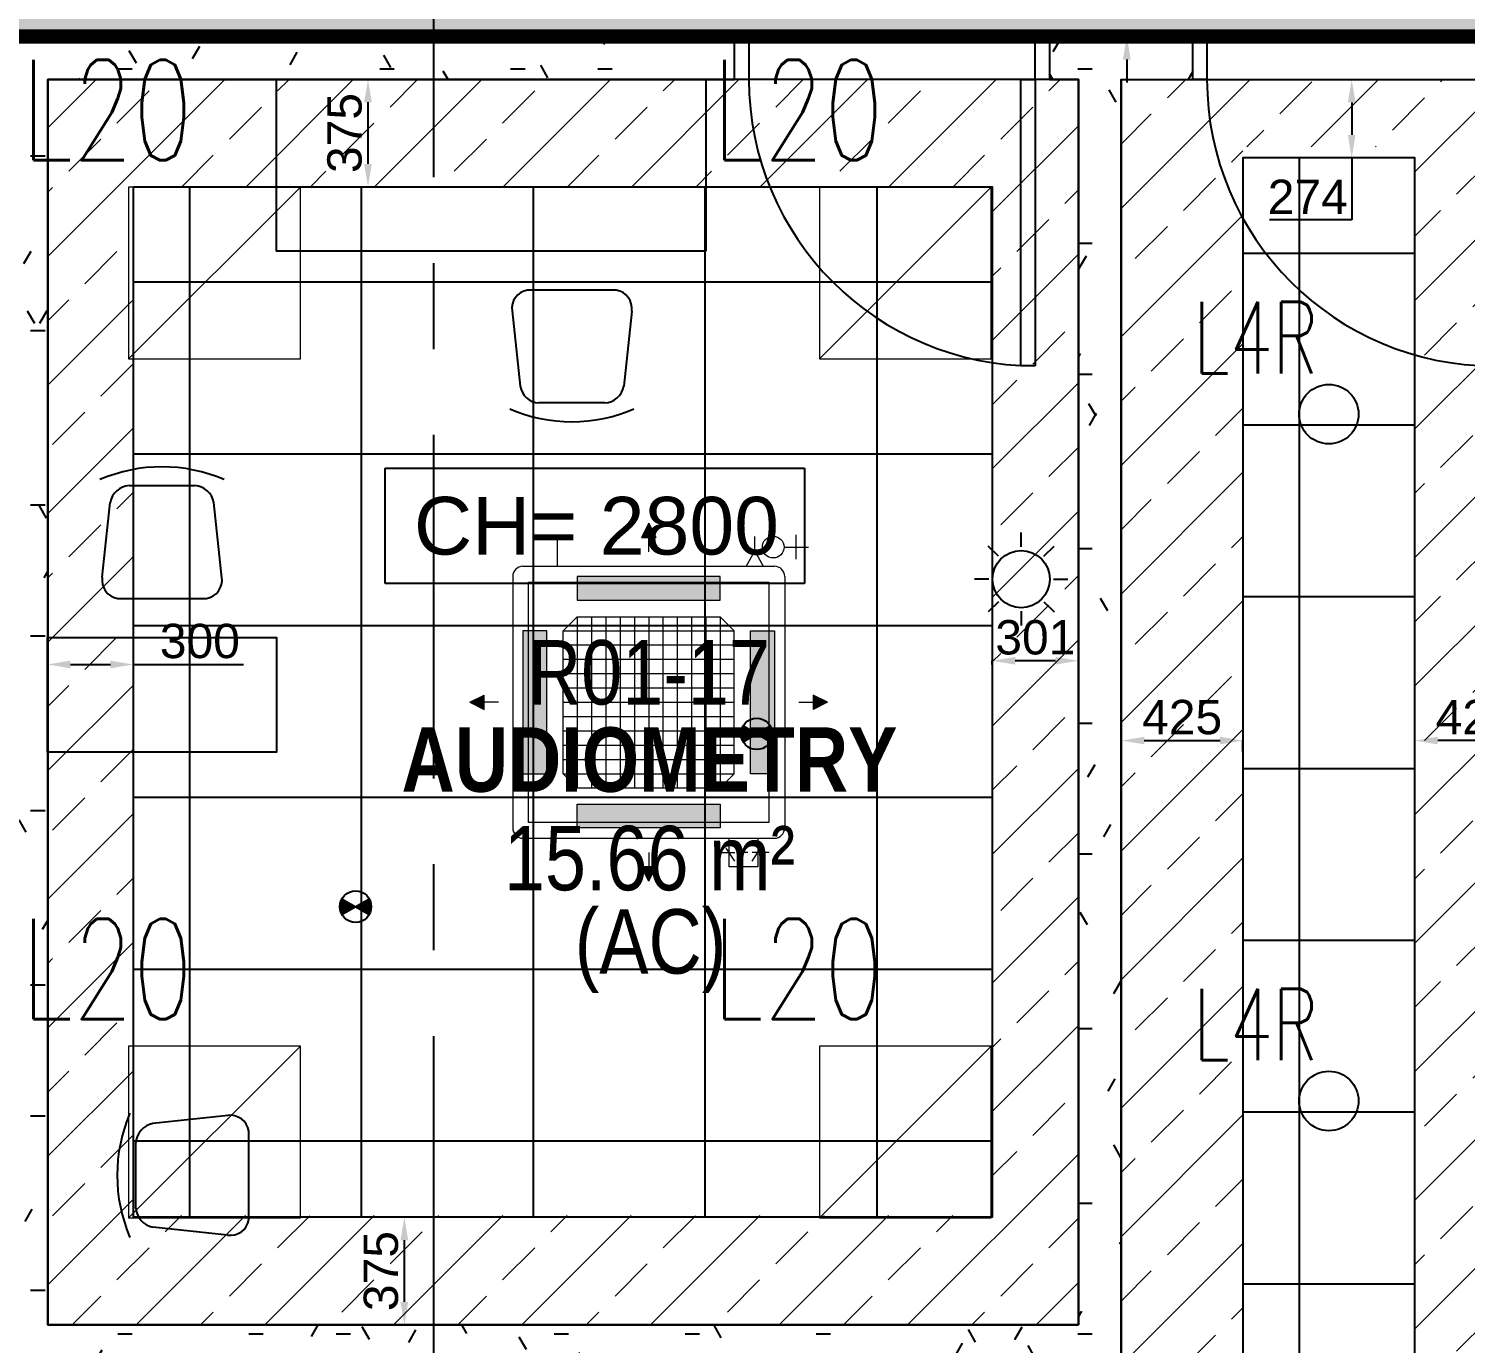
# Model space of a CAD drawing. Header units: millimetres. Extents: x -92759 to 184353, y -15225 to 86714.
# Drawn here: x -48148 to -43131, y 54527 to 59119 of the extents above; entities that cross this region are included whole.
import ezdxf

# ---------------------------------------------------------------- set-up
doc = ezdxf.new("R2010")
doc.units = ezdxf.units.MM
doc.linetypes.add('HIDDEN', pattern=[0.375, 0.25, -0.125])
doc.linetypes.add('IDA - Grid Line', pattern=[2100, 1200, -300, 300, -300])
doc.layers.get('Defpoints').update_dxf_attribs({"color": 8})
for name, color, linetype in [('0-1', 9, 'Continuous'), ('0-Motion Sensor', 1, 'Continuous'), ('A-_DOOR----_E', 8, 'Continuous'), ('A-_ROOMNAME_A', 8, 'Continuous'), ('A-_WALL----_E', 8, 'Continuous'), ('A-_WALL----_H-1', 9, 'Continuous'), ('A-_WALLPRTN_E', 8, 'Continuous'), ('A-PATT-CONC', 8, 'Continuous'), ('AAG_Dimension', 7, 'Continuous'), ('E-_LITG _ CKT -DB', 1, 'HIDDEN'), ('E-legend', 1, 'Continuous'), ('E-LIGHT----E', 1, 'Continuous'), ('HF', 7, 'Continuous'), ('HF Text', 7, 'Continuous'), ('HFI 02', 7, 'Continuous'), ('M-ACMV_FCU', 5, 'Continuous'), ('PDF_M-_ACON----_E-N', 7, 'Continuous')]:
    doc.layers.add(name, color=color, linetype=linetype)
for name, color, linetype, true_color in [('1599_FURN_RHH_BLK8 _NEW__1ST STY_dwg _2_-1', 7, 'Continuous', 0xaaaaaa), ('A-_DETA----_ED-2', 1, 'Continuous', 0xff0000), ('A-_FURN--4', 7, 'Continuous', 0xaaaaaa), ('E-_FIREALAM_E-1', 1, 'Continuous', 0xff0000), ('S-_ANOTGRID_E-1', 9, 'IDA - Grid Line', 0x808080)]:
    doc.layers.add(name, color=color, linetype=linetype, true_color=true_color)
for name, color, linetype, lineweight in [('A--', 134, '500-1-RP', 25), ('HFI 9MM FPB', 94, 'Continuous', 5), ('M-ACMV_CDP', 190, 'DRAIN_PIPE', 25), ('M-ACMV_FCU-1', 86, 'Continuous', 9), ('M-ACMV_PWR', 1, 'REFRIGERANT', 25), ('M-ACMV_REF_PIPE', 134, '500-1-RP', 25), ('M-ACMV_VCD', 7, 'Continuous', 25)]:
    doc.layers.add(name, color=color, linetype=linetype, lineweight=lineweight)
doc.styles.add('Arial', font='arial.ttf')
doc.styles.add('Arial Narrow_2', font='ARIALN.TTF', dxfattribs={"height": 225})
doc.styles.add('Arial Narrow_B_1', font='ARIALNB.TTF', dxfattribs={"height": 300})
doc.styles.add('Arial_4', font='arial.ttf', dxfattribs={"height": 1.8})
doc.styles.add('Simplex', font='simplex_.ttf', dxfattribs={"width": 0.7, "height": 450})
doc.styles.get("Standard").update_dxf_attribs({"font": 'arial.ttf'})
doc.linetypes.add('500-1-RP', pattern='A,0.75,-0.5,0.75,-0.5,0.75,-0.5,0.75,-1.7,["RP",Standard,S=1,R=0,X=-1,Y=-0.5],-1.7', length=7.9)
doc.linetypes.add('DRAIN_PIPE', pattern='A,0.5,-0.2,["D",Standard,S=0.1,R=0,X=-0.1,Y=-0.05],-0.25', length=0.95)
doc.linetypes.add('REFRIGERANT', pattern='A,15,-5.08,["R",Standard,S=2.54,R=0,X=-2.54,Y=-1.27],-5.08', length=25.16)
doc.dimstyles.get("Standard").update_dxf_attribs({"dimtxt": 0.18, "dimasz": 0.18, "dimexe": 0.18, "dimexo": 0.0625, "dimgap": 0.09, "dimtad": 0, "dimtih": 1, "dimtoh": 1, "dimdec": 4, "dimzin": 0, "dimdsep": 46, "dimtxsty": 'Standard', "dimcen": 0.09, "dimadec": 0, "dimazin": 0, "dimtfac": 1, "dimtdec": 4, "dimtofl": 0, "dimtmove": 0, "dimatfit": 3, "dimfxl": 1, "dimtolj": 1, "dimtzin": 0, "dimarcsym": 0})
pattern_1 = [(0, (-11870.95, 40538.29), (609.6, 152.4), [50.292, -406.908, 50.292, -406.908, -2438.4]), (0, (-11870.95, 40538.29), (609.6, 152.4), [-914.4, 50.292, -864.108, 50.292, -406.908, -1066.8]), (0, (-11870.95, 40538.29), (609.6, 152.4), [-2286, 50.292, -254.508, 50.292, -711.708]), (120, (-11642.35, 40614.49), (-436.7823, 451.7291), [50.292, -406.908, 50.292, -406.908, -2438.4]), (120, (-11642.35, 40614.49), (-436.7823, 451.7291), [-914.4, 50.292, -864.108, 50.292, -406.908, -1066.8]), (120, (-11642.35, 40614.49), (-436.7823, 451.7291), [-2286, 50.292, -254.508, 50.292, -711.708]), (240, (-11566.15, 40919.29), (-172.8177, -604.1291), [50.292, -406.908, 50.292, -406.908, -2438.4]), (240, (-11566.15, 40919.29), (-172.8177, -604.1291), [-914.4, 50.292, -864.108, 50.292, -406.908, -1066.8]), (240, (-11566.15, 40919.29), (-172.8177, -604.1291), [-2286, 50.292, -254.508, 50.292, -711.708])]

# ---------------------------------------------------------------- blocks, each defined once
blk = doc.blocks.new('IDA - Strobe Light - IDA - Strobe Light-8826107-BLK8_RHH_1ST STOREY PLAN')
at = {"layer": 'A-_DETA----_ED-2'}
for p, q in [((0, 312.5), (0, 362.5)), ((-79.5, 279.5), (-114.9, 314.9)), ((79.5, 279.5), (114.9, 314.9)), ((-112.5, 200), (-162.5, 200)), ((112.5, 200), (162.5, 200)), ((-79.5, 120.5), (-114.9, 85.1)), ((79.5, 120.5), (114.9, 85.1)), ((0, 87.5), (0, 37.5))]:
    blk.add_line(p, q, dxfattribs=at)
blk.add_circle((0, 200), 100, dxfattribs=at)
blk = doc.blocks.new('IDA - F - Single - Swing1 - 1100L X 2200H -TD-03-10510365-BLK8_RHH_1ST STOREY PLAN')
at = {"layer": 'A-_DOOR----_E'}
for p, q in [((-550, 75), (-500, 75)), ((-500, 75), (-500, -75)), ((500, 75), (550, 75)), ((500, -75), (500, 75)), ((-500, -75), (-550, -75)), ((450, -75), (500, -75)), ((450, -1075), (450, -75)), ((500, -75), (500, -1075)), ((550, -75), (500, -75)), ((500, -1075), (450, -1075))]:
    blk.add_line(p, q, dxfattribs=at)
blk.add_arc((500, -75), 1000, 180, 270, dxfattribs=at)
blk = doc.blocks.new('1599_FURN_RHH_BLK8 _NEW__1ST STY_dwg_CHAIR-10346283-BLK8_RHH_1ST STOREY PLAN')
at = {"layer": 'A-_FURN--4'}
for p, q in [((362639.3, -313382.2), (362869.3, -313382.2)), ((362545.4, -313702.3), (362573.4, -313441.1)), ((362963.4, -313704.2), (362935.2, -313441.1)), ((362599.6, -313776.6), (362909, -313776.6))]:
    blk.add_line(p, q, dxfattribs=at)
for centre, radius, start, end in [((362754.4, -313864.3), 547.7, 66.6649, 113.3351), ((362643.9, -313453.7), 71.6, 93.695, 169.8843), ((362864.7, -313453.7), 71.6, 10.1157, 86.305), ((362610.5, -313711.7), 65.8, 171.7351, 260.4846), ((362898.2, -313711.7), 65.8, 279.5154, 8.2649)]:
    blk.add_arc(centre, radius, start, end, dxfattribs=at)
blk = doc.blocks.new('1599_FURN_RHH_BLK8 _NEW__1ST STY_dwg _2_-10346281-BLK8_RHH_1ST STOREY PLAN')
at = {"layer": 'A-_FURN--4', "flags": 128}
for points in [[(-10305.1, -20999.1), (-11805.1, -20999.1), (-11805.1, -20399.1), (-10305.1, -20399.1)], [(-12605.1, -22749.1), (-12605.1, -22349.1), (-11805.1, -22349.1), (-11805.1, -22749.1)]]:
    blk.add_lwpolyline(points, close=True, dxfattribs=at)
for p, rotation in [((351980.9, -334911.9), 180), ((-325678.3, -386982.1), 90)]:
    blk.add_blockref('1599_FURN_RHH_BLK8 _NEW__1ST STY_dwg_CHAIR-10346283-BLK8_RHH_1ST STOREY PLAN', p, dxfattribs=dict(rotation=rotation))
blk.add_blockref('1599_FURN_RHH_BLK8 _NEW__1ST STY_dwg_CHAIR-10346283-BLK8_RHH_1ST STOREY PLAN', (-374959.4, 291563.8))
blk = doc.blocks.new('A$Cb2bf8f38')
at = {"layer": 'A-_WALL----_H-1'}
h = blk.add_hatch(dxfattribs=at)
h.set_pattern_fill('FP_1', color=256, style=0, pattern_type=2)
h.set_pattern_definition(pattern_1)
h.paths.add_polyline_path([(-1549, 26400), (-1150, 26400), (-1150, 26550), (-1650, 26550), (-1650, 26400)])
h.paths.add_polyline_path([(-6999, 26400), (-6999, 26550), (-7349, 26550), (-7349, 26400), (-7199, 26400)])
h.paths.add_polyline_path([(51, 26400), (201, 26400), (201, 26550), (-50, 26550), (-50, 26400)])
h.paths.add_polyline_path([(-5399, 26400), (-2750, 26400), (-2750, 26550), (-5399, 26550), (-5399, 26475)])
h = blk.add_hatch(dxfattribs=at)
h.set_pattern_fill('FP_1', color=256, style=0, pattern_type=2)
h.set_pattern_definition(pattern_1)
h.paths.add_polyline_path([(-5299, 22050), (-5149, 22050), (-5149, 26400), (-5299, 26400), (-5299, 23677.6)])
h = blk.add_hatch(dxfattribs=at)
h.set_pattern_fill('FP_1', color=256, style=0, pattern_type=2)
h.set_pattern_definition(pattern_1)
h.paths.add_polyline_path([(-1399, 21900), (-1399, 26400), (-1549, 26400), (-1549, 21900)])
h = blk.add_hatch(dxfattribs=at)
h.set_pattern_fill('FP_1', color=256, style=0, pattern_type=2)
h.set_pattern_definition(pattern_1)
h.paths.add_polyline_path([(-3950, 21900), (-1549, 21900), (-1549, 22050), (-7750, 22050), (-7750, 21900), (-4100, 21900)])
h.paths.add_polyline_path([(-10249, 21900), (-9750, 21900), (-9750, 22050), (-10249, 22050)])
h.paths.add_polyline_path([(-12500, 21900), (-11449, 21900), (-11449, 22050), (-14900, 22050), (-14900, 21900), (-12575, 21900)])
at = {"layer": 'A-_WALL----_E'}
blk.add_line((-3249, 22050), (-3149, 22050), dxfattribs=at)
at = {"layer": 'A-_WALLPRTN_E'}
for p, q in [((-2750, 26550), (-5399, 26550)), ((-2750, 26400), (-2750, 26550)), ((-1150, 26550), (-1650, 26550)), ((-1650, 26550), (-1650, 26400)), ((-1150, 26400), (-1150, 26550)), ((-5149, 22050), (-5149, 26400)), ((-5149, 26400), (-2750, 26400)), ((-1650, 26400), (-1549, 26400)), ((-1549, 26400), (-1549, 22050)), ((-1399, 26400), (-1150, 26400)), ((-1399, 21900), (-1399, 26400)), ((-5150, 24049.9), (-5150, 23949.9)), ((-5150, 23949.9), (-5149, 23949.9)), ((-1549, 22050), (-5149, 22050))]:
    blk.add_line(p, q, dxfattribs=at)
at = {"layer": 'S-_ANOTGRID_E-1'}
blk.add_line((-3800, -20141.4), (-3800, 53272.8), dxfattribs=at)
at = {"layer": '1599_FURN_RHH_BLK8 _NEW__1ST STY_dwg _2_-1'}
blk.add_blockref('1599_FURN_RHH_BLK8 _NEW__1ST STY_dwg _2_-10346281-BLK8_RHH_1ST STOREY PLAN', (7455.1, 46800), dxfattribs=at)
at = {"layer": 'A-_DOOR----_E'}
for p in [(-2200, 26475), (-600, 26475)]:
    blk.add_blockref('IDA - F - Single - Swing1 - 1100L X 2200H -TD-03-10510365-BLK8_RHH_1ST STOREY PLAN', p, dxfattribs=at)
at = {"layer": 'E-_FIREALAM_E-1', "rotation": 89.99999999999584}
blk.add_blockref('IDA - Strobe Light - IDA - Strobe Light-8826107-BLK8_RHH_1ST STOREY PLAN', (-1549, 24655), dxfattribs=at)
at = {"layer": 'A-_ROOMNAME_A', "char_height": 225, "attachment_point": 1}
for s, insert, width, style in [('R01-17', (-3471.8, 24441.8), 1058.227, 'Arial Narrow_2'), ('AUDIOMETRY', (-3913.5, 24137), 2128.48, 'Arial Narrow_B_1'), ('15.66 m²', (-3555.8, 23792.9), 1262.658, 'Arial Narrow_2'), ('(AC)', (-3308.3, 23501.9), 661.392, 'Arial Narrow_2')]:
    blk.add_mtext(s, dxfattribs=dict(at, insert=insert, width=width, style=style))
blk = doc.blocks.new('*D662')
at = {"layer": 'AAG_Dimension', "color": 0, "lineweight": -2, "transparency": 16777216}
for p, q in [((6721, 483818.4), (6721, 483818.6)), ((6801, 483818.4), (6941, 483818.4)), ((7021, 483818.4), (7021, 483818.6)), ((7021, 483818.4), (7405.6, 483818.4))]:
    blk.add_line(p, q, dxfattribs=at)
at = {"layer": 'AAG_Dimension', "color": 0, "transparency": 16777216}
for points in [[(6801, 483831.7), (6801, 483805), (6721, 483818.4)], [(6941, 483831.7), (6941, 483805), (7021, 483818.4)]]:
    blk.add_solid(points, dxfattribs=at)
at = {"layer": 'Defpoints', "color": 0, "transparency": 16777216}
for p in [(6721, 483818.4), (7021, 483818.4), (7021, 483818.4)]:
    blk.add_point(p, dxfattribs=at)
at = {"layer": 'AAG_Dimension', "color": 152, "true_color": 0x2776bb, "transparency": 16777216, "insert": (7253.3, 483899.7), "char_height": 120, "attachment_point": 5, "style": 'Arial'}
blk.add_mtext('\\A1;300', dxfattribs=at)
blk = doc.blocks.new('*D663')
at = {"layer": 'AAG_Dimension', "color": 0, "lineweight": -2, "transparency": 16777216}
for p, q in [((10021, 483818.4), (10021, 483831.5)), ((10242, 483831.3), (10101, 483831.3)), ((10322, 483818.4), (10322, 483831.5))]:
    blk.add_line(p, q, dxfattribs=at)
at = {"layer": 'AAG_Dimension', "color": 0, "transparency": 16777216}
for points in [[(10101, 483844.7), (10101, 483818), (10021, 483831.3)], [(10242, 483844.7), (10242, 483818), (10322, 483831.3)]]:
    blk.add_solid(points, dxfattribs=at)
at = {"layer": 'Defpoints', "color": 0, "transparency": 16777216}
for p in [(10021, 483831.3), (10021, 483818.4), (10322, 483818.4)]:
    blk.add_point(p, dxfattribs=at)
at = {"layer": 'AAG_Dimension', "color": 152, "true_color": 0x2776bb, "transparency": 16777216, "insert": (10171.5, 483912.6), "char_height": 120, "attachment_point": 5, "style": 'Arial'}
blk.add_mtext('\\A1;301', dxfattribs=at)
blk = doc.blocks.new('*D708')
at = {"layer": 'AAG_Dimension', "color": 0, "lineweight": -2, "transparency": 16777216}
for p, q in [((7987.4, 481887.2), (7967.3, 481887.2)), ((7967.5, 481591.7), (7967.5, 481807.2)), ((7987.4, 481511.7), (7967.3, 481511.7))]:
    blk.add_line(p, q, dxfattribs=at)
at = {"layer": 'AAG_Dimension', "color": 0, "transparency": 16777216}
for points in [[(7954.2, 481807.2), (7980.9, 481807.2), (7967.5, 481887.2)], [(7954.2, 481591.7), (7980.9, 481591.7), (7967.5, 481511.7)]]:
    blk.add_solid(points, dxfattribs=at)
at = {"layer": 'Defpoints', "color": 0, "transparency": 16777216}
for p in [(7967.5, 481887.2), (7987.5, 481887.2), (7987.5, 481511.7)]:
    blk.add_point(p, dxfattribs=at)
at = {"layer": 'AAG_Dimension', "color": 152, "true_color": 0x2776bb, "transparency": 16777216, "insert": (7886.2, 481699.5), "char_height": 120, "attachment_point": 5, "rotation": 90, "style": 'Arial'}
blk.add_mtext('\\A1;375', dxfattribs=at)
blk = doc.blocks.new('*D707')
at = {"layer": 'AAG_Dimension', "color": 0, "lineweight": -2, "transparency": 16777216}
for p, q in [((7801.2, 485862.6), (7840.7, 485862.6)), ((7840.5, 485782.6), (7840.5, 485567.2)), ((7801.2, 485487.2), (7840.7, 485487.2))]:
    blk.add_line(p, q, dxfattribs=at)
at = {"layer": 'AAG_Dimension', "color": 0, "transparency": 16777216}
for points in [[(7827.1, 485782.6), (7853.8, 485782.6), (7840.5, 485862.6)], [(7827.1, 485567.2), (7853.8, 485567.2), (7840.5, 485487.2)]]:
    blk.add_solid(points, dxfattribs=at)
at = {"layer": 'Defpoints', "color": 0, "transparency": 16777216}
for p in [(7801.1, 485862.6), (7801.1, 485487.2), (7840.5, 485487.2)]:
    blk.add_point(p, dxfattribs=at)
at = {"layer": 'AAG_Dimension', "color": 152, "true_color": 0x2776bb, "transparency": 16777216, "insert": (7759.2, 485674.9), "char_height": 120, "attachment_point": 5, "rotation": 90, "style": 'Arial'}
blk.add_mtext('\\A1;375', dxfattribs=at)
blk = doc.blocks.new('*D667')
at = {"layer": 'Defpoints', "color": 0, "transparency": 16777216}
for p in [(10490.9, 486161.7), (10568.4, 486161.7), (10568.4, 486011.7)]:
    blk.add_point(p, dxfattribs=at)
at = {"layer": 'HFI 02', "color": 0, "lineweight": -2, "transparency": 16777216}
for p, q in [((10490.9, 486241.7), (10490.9, 486321.7)), ((10490.9, 486321.7), (10764.3, 486321.7)), ((10568.4, 486161.7), (10490.7, 486161.7)), ((10568.4, 486011.7), (10490.7, 486011.7)), ((10490.9, 485931.7), (10490.9, 485851.7))]:
    blk.add_line(p, q, dxfattribs=at)
at = {"layer": 'HFI 02', "color": 0, "transparency": 16777216}
for points in [[(10477.5, 486241.7), (10504.2, 486241.7), (10490.9, 486161.7)], [(10477.5, 485931.7), (10504.2, 485931.7), (10490.9, 486011.7)]]:
    blk.add_solid(points, dxfattribs=at)
at = {"layer": 'HFI 02', "color": 152, "true_color": 0x2776bb, "transparency": 16777216, "insert": (10637.6, 486403), "char_height": 120, "attachment_point": 5, "style": 'Arial'}
blk.add_mtext('\\A1;150', dxfattribs=at)
blk = doc.blocks.new('*D695')
at = {"layer": 'Defpoints', "color": 0, "transparency": 16777216}
for p in [(11196.5, 485861.7), (11276.4, 485588.2), (11276.6, 485588.2)]:
    blk.add_point(p, dxfattribs=at)
at = {"layer": 'HFI 02', "color": 0, "lineweight": -2, "transparency": 16777216}
for p, q in [((11196.5, 485861.7), (11276.5, 485861.7)), ((11276.4, 485781.7), (11276.4, 485668.2)), ((11276.5, 485588.2), (11276.2, 485588.2)), ((11276.4, 485588.2), (11276.4, 485371.8)), ((11276.4, 485371.8), (10989.7, 485371.8))]:
    blk.add_line(p, q, dxfattribs=at)
at = {"layer": 'HFI 02', "color": 0, "transparency": 16777216}
for points in [[(11263, 485781.7), (11289.7, 485781.7), (11276.4, 485861.7)], [(11263, 485668.2), (11289.7, 485668.2), (11276.4, 485588.2)]]:
    blk.add_solid(points, dxfattribs=at)
at = {"layer": 'HFI 02', "color": 152, "true_color": 0x2776bb, "transparency": 16777216, "insert": (11123, 485452), "char_height": 120, "attachment_point": 5, "style": 'Arial'}
blk.add_mtext('\\A1;274', dxfattribs=at)
blk = doc.blocks.new('*D690')
at = {"layer": 'Defpoints', "color": 0, "transparency": 16777216}
for p in [(11497, 483552.6), (11497, 483541.7), (11922, 483541.7)]:
    blk.add_point(p, dxfattribs=at)
at = {"layer": 'HFI 02', "color": 0, "lineweight": -2, "transparency": 16777216}
for p, q in [((11497, 483541.8), (11497, 483552.8)), ((11842, 483552.6), (11577, 483552.6)), ((11922, 483541.8), (11922, 483552.8))]:
    blk.add_line(p, q, dxfattribs=at)
at = {"layer": 'HFI 02', "color": 0, "transparency": 16777216}
for points in [[(11577, 483565.9), (11577, 483539.3), (11497, 483552.6)], [(11842, 483565.9), (11842, 483539.3), (11922, 483552.6)]]:
    blk.add_solid(points, dxfattribs=at)
at = {"layer": 'HFI 02', "color": 152, "true_color": 0x2776bb, "transparency": 16777216, "insert": (11709.5, 483633.9), "char_height": 120, "attachment_point": 5, "style": 'Arial'}
blk.add_mtext('\\A1;425', dxfattribs=at)
blk = doc.blocks.new('*D689')
at = {"layer": 'Defpoints', "color": 0, "transparency": 16777216}
for p in [(10472, 483552.6), (10896.5, 483552.6), (10896.5, 483514.6)]:
    blk.add_point(p, dxfattribs=at)
at = {"layer": 'HFI 02', "color": 0, "lineweight": -2, "transparency": 16777216}
for p, q in [((10472, 483552.7), (10472, 483552.8)), ((10552, 483552.6), (10816.5, 483552.6)), ((10896.5, 483514.7), (10896.5, 483552.8))]:
    blk.add_line(p, q, dxfattribs=at)
at = {"layer": 'HFI 02', "color": 0, "transparency": 16777216}
for points in [[(10552, 483565.9), (10552, 483539.3), (10472, 483552.6)], [(10816.5, 483565.9), (10816.5, 483539.3), (10896.5, 483552.6)]]:
    blk.add_solid(points, dxfattribs=at)
at = {"layer": 'HFI 02', "color": 152, "true_color": 0x2776bb, "transparency": 16777216, "insert": (10684.2, 483633.9), "char_height": 120, "attachment_point": 5, "style": 'Arial'}
blk.add_mtext('\\A1;425', dxfattribs=at)
blk = doc.blocks.new('L20')
at = {"layer": 'E-LIGHT----E', "lineweight": 5}
blk.add_line((-300, -300), (300, 300), dxfattribs=at)
blk.add_lwpolyline([(-300, -300), (300, -300), (300, 300), (-300, 300)], close=True, dxfattribs=at)
at = {"layer": 'E-LIGHT----E', "lineweight": 5, "style": 'Simplex', "width": 0.7}
blk.add_text('L20', height=350, dxfattribs=at).set_placement((-673.7, 394.3))
blk = doc.blocks.new('Motion Sensor')
at = {"layer": 'E-legend', "lineweight": 25}
h = blk.add_hatch(color=256, dxfattribs=at)
h.dxf.hatch_style = 1
h.paths.add_polyline_path([(10021, -17121.6), (9973.3, -17094.1, 0.131652), (9965.9, -17121.6, 0.131652), (9973.3, -17149.1)])
h = blk.add_hatch(color=256, dxfattribs=at)
h.dxf.hatch_style = 1
h.paths.add_polyline_path([(10068.6, -17094.1), (10021, -17121.6), (10068.6, -17149.1, 0.131652), (10076, -17121.6, 0.131652)])
for p, q in [((9973.3, -17094.1), (10068.6, -17149.1)), ((9973.3, -17149.1), (10068.6, -17094.1))]:
    blk.add_line(p, q, dxfattribs=at)
blk.add_circle((10021, -17121.6), 55, dxfattribs=at)
blk = doc.blocks.new('A$C020d881d')
at = {"layer": 'E-legend', "lineweight": 25}
blk.add_circle((818.7, 172), 103.8, dxfattribs=at)
at = {"layer": 'E-legend', "lineweight": 25, "style": 'Simplex', "width": 0.7}
blk.add_text('L4R', height=250, dxfattribs=at).set_placement((345.2, 314.3))
blk = doc.blocks.new('EL_B8_L1_R4')
at = {"color": 6, "linetype": 'HIDDEN', "ltscale": 40, "const_width": 50}
blk.add_lwpolyline([(13092.9, -27358.3), (13092.9, -43108.3), (10382.9, -43108.3), (10382.9, -42358.3), (6692.9, -42358.3), (6692.9, -42758.3), (2092.9, -42758.3), (2092.9, -35258.3), (-3607.1, -35258.3), (-3607.1, -24683.3), (4692.9, -24683.3), (4692.9, -34658.3), (10992.9, -34658.3), (10992.9, -14008.3), (2242.9, -14008.3), (2242.9, -2458.3), (-3957.1, -2458.3), (-3957.1, -58.3), (842.9, -58.3), (842.9, 3691.7), (2342.9, 3691.7), (2342.9, -58.3), (13092.9, -58.3), (13092.9, -12058.3)], dxfattribs=at)
at = {"layer": '0-Motion Sensor'}
for p in [(-1900.8, 677.6), (-3302, 73.8)]:
    blk.add_blockref('Motion Sensor', p, dxfattribs=at)
at = {"layer": 'E-_LITG _ CKT -DB', "ltscale": 0.5}
for p in [(9299.8, -15499.3), (9299.8, -17898.5)]:
    blk.add_blockref('A$C020d881d', p, dxfattribs=at)
at = {"layer": 'E-legend', "color": 0}
for p in [(6226.3, -14834.4), (8639.3, -14834.4), (6226.3, -17834.8), (8639.3, -17834.8)]:
    blk.add_blockref('L20', p, dxfattribs=at)
blk = doc.blocks.new('A$Ca8a76259')
at = {"layer": 'M-ACMV_FCU', "lineweight": 0}
h = blk.add_hatch(color=256, dxfattribs=at)
h.dxf.hatch_style = 1
h.paths.add_polyline_path([(0, 625), (-25, 575), (25, 575)])
h = blk.add_hatch(color=256, dxfattribs=at)
h.dxf.hatch_style = 1
h.paths.add_polyline_path([(250, 356), (250, 439), (-250, 439), (-250, 356)])
h.paths.add_polyline_path([(356, -250), (439, -250), (439, 250), (356, 250)])
h.paths.add_polyline_path([(-356, 250), (-439, 250), (-439, -250), (-356, -250)])
h.paths.add_polyline_path([(-250, -356), (-250, -439), (250, -439), (250, -356)])
h = blk.add_hatch(color=256, dxfattribs=at)
h.dxf.hatch_style = 1
h.paths.add_polyline_path([(-625, 0), (-575, -25), (-575, 25)])
h = blk.add_hatch(color=256, dxfattribs=at)
h.dxf.hatch_style = 1
h.paths.add_polyline_path([(625, 0), (575, 25), (575, -25)])
h = blk.add_hatch(color=256, dxfattribs=at)
h.dxf.hatch_style = 1
h.paths.add_polyline_path([(0, -625), (25, -575), (-25, -575)])
for p, q in [((0, 625), (-25, 575)), ((0, 625), (25, 575)), ((-25, 575), (25, 575)), ((0, 525), (0, 575)), ((439, 475), (-439, 475)), ((439, 475), (439, 475)), ((-475, 439), (-475, -439)), ((475, 439), (475, 439)), ((475, 439), (475, -439)), ((-298.5, 250), (-250, 298.5)), ((-250, 298.5), (250, 298.5)), ((-250, 298.5), (-250, -298.5)), ((-200, 298.5), (-200, -298.5)), ((-150, 298.5), (-150, -298.5)), ((-100, 298.5), (-100, -298.5)), ((-50, 298.5), (-50, -298.5)), ((0, 298.5), (0, -298.5)), ((50, 298.5), (50, -298.5)), ((100, 298.5), (100, -298.5)), ((150, 298.5), (150, -298.5)), ((200, 298.5), (200, -298.5)), ((250, 298.5), (298.5, 250)), ((250, 298.5), (250, -298.5)), ((-298.5, 250), (-298.5, -250)), ((298.5, 250), (-298.5, 250)), ((298.5, 250), (298.5, -250)), ((298.5, 200), (-298.5, 200)), ((298.5, 150), (-298.5, 150)), ((298.5, 100), (-298.5, 100)), ((-625, 0), (-575, 25)), ((-625, 0), (-575, -25)), ((-575, -25), (-575, 25)), ((-525, 0), (-575, 0)), ((298.5, 50), (-298.5, 50)), ((298.5, 0), (-298.5, 0)), ((525, 0), (575, 0)), ((575, 25), (575, -25)), ((625, 0), (575, 25)), ((625, 0), (575, -25)), ((298.5, -50), (-298.5, -50)), ((298.5, -100), (-298.5, -100)), ((298.5, -150), (-298.5, -150)), ((298.5, -200), (-298.5, -200)), ((-250, -298.5), (-298.5, -250)), ((298.5, -250), (-298.5, -250)), ((250, -298.5), (298.5, -250)), ((-250, -298.5), (250, -298.5)), ((439, -475), (-439, -475)), ((0, -525), (0, -575)), ((25, -575), (-25, -575)), ((0, -625), (-25, -575)), ((0, -625), (25, -575))]:
    blk.add_line(p, q, dxfattribs=at)
for points in [[(420, 420), (420, -420), (-420, -420), (-420, 420)], [(-250, 356), (250, 356), (250, 439), (-250, 439)], [(-356, 250), (-356, -250), (-439, -250), (-439, 250)], [(356, 250), (356, -250), (439, -250), (439, 250)], [(-250, -356), (250, -356), (250, -439), (-250, -439)]]:
    blk.add_lwpolyline(points, close=True, dxfattribs=at)
for centre, start, end in [((-439, 439), 90, 180), ((439, 439), 0, 90), ((-439, -439), 180, 270), ((439, -439), 270, 0)]:
    blk.add_arc(centre, 36, start, end, dxfattribs=at)
blk = doc.blocks.new('SSO')
at = {"layer": 'M-ACMV_PWR', "linetype": 'ByBlock', "lineweight": 5}
for p, q in [((1064770.3, 20778.3), (1064770.3, 20878.3)), ((1064820.3, 20828.3), (1064720.3, 20828.3))]:
    blk.add_line(p, q, dxfattribs=at)
blk.add_circle((1064770.3, 20733.6), 44.6, dxfattribs=at)
blk.add_circle((1064770.3, 20733.6), 44.6, dxfattribs=at)
blk = doc.blocks.new('A$C81577ca4')
at = {"layer": 'A--', "lineweight": 0, "ltscale": 0.75}
for p, q in [((19, -95), (-36, -125)), ((-36, -125), (-86, -125)), ((19, -155), (-36, -125))]:
    blk.add_line(p, q, dxfattribs=at)
blk = doc.blocks.new('A$C49267d6b')
at = {"layer": 'PDF_M-_ACON----_E-N', "lineweight": 0}
for p, q in [((-25.4, 76.2), (12.7, 101.6)), ((0, 127), (0, 76.2)), ((0, 63.5), (0, 38.1)), ((-25.4, 25.4), (12.7, 0)), ((0, -25.4), (0, 25.4))]:
    blk.add_line(p, q, dxfattribs=at)
blk = doc.blocks.new('FCU -1')
at = {"layer": 'M-ACMV_CDP', "lineweight": 5}
blk.add_line((378826.6, -51081.4), (378826.6, -51186.4), dxfattribs=at)
at = {"layer": 'M-ACMV_VCD', "lineweight": 5}
blk.add_lwpolyline([(378127.5, -50132.1), (378127.5, -50032.1), (378227.5, -50032.1), (378227.5, -50132.1)], close=True, dxfattribs=at)
at = {"layer": 'M-ACMV_FCU', "lineweight": 5, "rotation": 270}
blk.add_blockref('A$Ca8a76259', (378508.4, -50607.1), dxfattribs=at)
at = {"layer": 'M-ACMV_PWR', "color": 1, "linetype": 'ByBlock', "lineweight": 5, "xscale": 0.85, "yscale": 0.85, "zscale": 0.85, "rotation": 90}
blk.add_blockref('SSO', (395697, -956204), dxfattribs=at)
at = {"layer": 'M-ACMV_REF_PIPE', "lineweight": 5, "rotation": 90}
blk.add_blockref('A$C81577ca4', (378012.4, -51100.4), dxfattribs=at)
at = {"layer": 'M-ACMV_VCD', "lineweight": 5, "xscale": -1.181061443391948, "yscale": 1.181061443391948, "zscale": 1.181061443391948, "rotation": 90}
blk.add_blockref('A$C49267d6b', (378237.5, -50082.1), dxfattribs=at)
blk = doc.blocks.new('ACMV_B8L1_R9')
at = {"layer": 'M-ACMV_FCU-1', "rotation": 180}
blk.add_blockref('FCU -1', (622328.3, -103795.7), dxfattribs=at)
blk = doc.blocks.new('RCP_B8L1')
at = {"layer": 'A-PATT-CONC'}
h = blk.add_hatch(dxfattribs=at)
h.set_pattern_fill('ANSI37', color=256, scale=189, angle=45)
h.set_pattern_definition([(90, (11496.95, 485588.2), (-600.075, 0), []), (180, (11496.95, 485588.2), (-6e-14, -600.075), [])])
h.paths.add_polyline_path([(4895.95034, 476586.63836), (4895.95034, 475986.63836), (11496.95033, 475986.63836), (11496.95033, 485588.20958), (10896.45033, 485588.17684), (10896.45033, 480785.95496), (8496.95034, 480785.95496), (8496.95034, 476586.63836)])
h = blk.add_hatch(dxfattribs=at)
h.set_pattern_fill('ANSI37', color=256, scale=189, angle=45)
h.set_pattern_definition([(90, (10020.95, 485487.2), (-600.075, 0), []), (180, (10020.95, 485487.2), (-6e-14, -600.075), [])])
h.paths.add_polyline_path([(7020.95034, 485487.20958), (10020.95034, 485487.20958), (10020.95033, 481887.20958), (7020.95034, 481887.20958)])
at = {"layer": 'HFI 9MM FPB'}
h = blk.add_hatch(dxfattribs=at)
h.set_pattern_fill('ANSI33', color=256, scale=50)
h.paths.add_polyline_path([(3420.95034, 503711.71507), (3420.95034, 499961.70958), (14170.95033, 499961.70958), (14170.95033, 498786.70958), (14170.95033, 496961.70958), (14620.95033, 496961.70958), (14620.95033, 495861.70958), (14170.95033, 495861.70958), (14170.95033, 487961.70958), (14770.95033, 487961.70958), (14770.95033, 488411.70958), (17420.95033, 488411.70958), (17420.95033, 489484.4), (17420.95033, 489561.70958), (19070.95033, 489561.70958), (19070.95033, 488561.70958), (18870.95033, 488561.70958), (18870.95033, 487961.70958), (19070.95033, 487961.70958), (19070.95033, 485386.70958), (15770.95033, 485386.70958), (15770.95033, 486036.70958), (14170.95033, 486036.70958), (14170.95033, 474361.70958), (16695.95033, 474361.70958), (16695.95033, 472561.70958), (14827.95033, 472561.70958), (14827.95033, 472661.70958), (14170.95033, 472661.70958), (14170.95033, 456911.7134), (11460.95032, 456911.7134), (11460.95032, 457661.70958), (7770.95034, 457661.70958), (7770.95034, 457211.70958), (3170.94439, 457211.70958), (3170.94439, 464761.70958), (-2529.04966, 464761.70958), (-2529.04966, 475336.70958), (5770.95034, 475336.70958), (5770.95034, 465361.70958), (12071.95033, 465361.70958), (12071.95033, 486011.70958), (3321.95033, 486011.70958), (3321.95033, 497561.70958), (-2879.04966, 497561.70958), (-2879.04966, 499961.70958), (1920.95034, 499961.70958), (1920.95034, 503711.71507), (2120.95034, 503711.71507)])
h.paths.add_polyline_path([(13420.95033, 497861.70958), (13420.95033, 457661.70958), (12820.95033, 457661.70958), (12820.95033, 497861.70958), (-2178.96619, 497861.70958), (-2178.96619, 499661.70958), (13420.95033, 499661.70958)], flags=16)
h.paths.add_polyline_path([(12070.95033, 496961.70958), (3671.95033, 496961.70959), (3671.95033, 486161.70959), (12070.95033, 486161.70958)], flags=16)
h.paths.add_polyline_path([(15120.95033, 488099.20958), (15120.95033, 486299.20958), (16320.95033, 486299.20958), (16320.95033, 485699.20958), (18720.95033, 485699.20958), (18720.95033, 488099.20958)], flags=16)
h.paths.add_polyline_path([(8070.95034, 463261.70958), (11870.95034, 463261.70958), (11870.95034, 459461.70958), (8070.95034, 459461.70958)], flags=0)
h.paths.add_polyline_path([(7920.95034, 463411.70958), (12020.95034, 463411.70958), (12020.95034, 459311.70958), (7920.95034, 459311.70958)], flags=16)
h.paths.add_polyline_path([(-1979.04966, 474849.20967), (5220.95034, 474849.20967), (5220.95034, 465249.22398), (-1979.04966, 465249.22398)], flags=16)
h.paths.add_polyline_path([(-2529.04966, 467793.20229), (-2529.04966, 464761.70958), (3170.94439, 464761.70958), (3170.94439, 457211.70958), (7770.95034, 457211.70958), (7770.95034, 457661.70958), (11460.95032, 457661.70958), (11460.95032, 456911.7134), (14170.95033, 456911.7134), (14170.95033, 472661.70958), (14020.95033, 472661.70958), (14020.95033, 457061.70958), (11610.95032, 457061.70958), (11610.95032, 457811.70958), (7620.95034, 457811.70958), (7620.95034, 457361.70958), (3320.94439, 457361.70958), (3320.94439, 464911.70958), (-2379.04966, 464911.70958), (-2379.04966, 467793.20229), (-2379.04966, 475186.70967), (5620.95034, 475186.70967), (5620.95034, 465211.72398), (12220.95033, 465211.72398), (12220.95033, 486011.70958), (12070.95033, 486011.70958), (12070.95033, 465361.72398), (5770.95034, 465361.72398), (5770.95034, 475336.70967), (-2529.04966, 475336.70967)], flags=16)
h = blk.add_hatch(dxfattribs=at)
h.set_pattern_fill('ANSI33', color=256, scale=50)
h.paths.add_polyline_path([(4220.95034, 477086.71269), (7920.95039, 477086.71269), (7920.95039, 478961.70958), (8370.95034, 478961.70958), (8370.95034, 479561.70958), (7920.95034, 479561.70958), (7920.95034, 481361.70958), (10470.95033, 481361.70958), (10470.95033, 485861.70958), (11921.95033, 485861.70958), (11921.95033, 475486.70958), (4220.95034, 475486.70958)])
h.paths.add_polyline_path([(4895.95034, 476624.63836), (4895.95034, 476024.63836), (11496.95033, 476024.63836), (11496.95033, 485626.20958), (10896.45033, 485626.17684), (10896.45033, 480823.95496), (8496.95034, 480823.95496), (8496.95034, 476624.63836)], flags=16)
h = blk.add_hatch(dxfattribs=at)
h.set_pattern_fill('ANSI33', color=256, scale=50)
h.set_pattern_definition([(45, (-200000, 500000), (-224.5064, 224.5064), []), (45, (-199775.5, 500000), (-224.5064, 224.5064), [158.75, -79.375])])
h.paths.add_polyline_path([(10321.95033, 481511.70958), (10321.95033, 485861.70958), (6721.95034, 485861.70958), (6721.95034, 483511.70958), (6721.95034, 483511.70958), (6721.95034, 481511.70958)])
h.paths.add_polyline_path([(7020.95034, 485487.20958), (10020.95034, 485487.20958), (10020.95033, 481893.70958), (7020.95034, 481893.70958)], flags=16)
at = {"layer": 'HF'}
blk.add_lwpolyline([(-2529.04966, 464761.70958), (-2529.04966, 475336.70958), (5770.95034, 475336.70958), (5770.95034, 465361.70958), (12071.95033, 465361.70958), (12071.95033, 486011.70958), (3321.95033, 486011.70958), (3321.95033, 497561.70958)], dxfattribs=at)
for points in [[(4220.95034, 477086.71269), (7920.95039, 477086.71269), (7920.95039, 478961.70958), (8370.95034, 478961.70958), (8370.95034, 479561.70958), (7920.95034, 479561.70958), (7920.95034, 481361.70958), (10470.95033, 481361.70958), (10470.95033, 485861.70958), (11921.95033, 485861.70958), (11921.95033, 475486.70958), (4220.95034, 475486.70958)], [(10321.95033, 481511.70958), (10321.95033, 485861.70958), (6721.95034, 485861.70958), (6721.95034, 483511.70958), (6721.95034, 483511.70958), (6721.95034, 481511.70958)], [(4895.95034, 476586.63836), (4895.95034, 475986.63836), (11496.95033, 475986.63836), (11496.95033, 485588.20958), (10896.45033, 485588.17684), (10896.45033, 480785.95496), (8496.95034, 480785.95496), (8496.95034, 476586.63836)], [(7020.95034, 485487.20958), (10020.95034, 485487.20958), (10020.95033, 481887.20958), (7020.95034, 481887.20958)]]:
    blk.add_lwpolyline(points, close=True, dxfattribs=at)
at = {"layer": 'HF Text', "insert": (8001.05388, 484403.82793), "char_height": 201.462343, "width": 1263.3462081, "attachment_point": 1, "style": 'Arial_4', "bg_fill": 16, "box_fill_scale": 1.5, "bg_fill_color": 256, "bg_fill_transparency": 0}
blk.add_mtext('CH= 2800', dxfattribs=at)
at = {"layer": 'AAG_Dimension'}
for base, p1, p2, picture, middle in [((7840.4707, 485487.20958), (7801.12478, 485862.6459), (7801.12478, 485487.20958), '*D707', (7759.16101, 485674.92774)), ((7967.52454, 481887.20958), (7987.49337, 481511.70958), (7987.49337, 481887.20958), '*D708', (7886.21485, 481699.45958))]:
    dim = blk.add_linear_dim(base=base, p1=p1, p2=p2, angle=90, dimstyle='Standard', dxfattribs=at)
    dim.commit()
    dim.dimension.update_dxf_attribs({"geometry": picture, "text_midpoint": middle})
for base, p1, p2, picture, middle in [((7020.95034, 483818.38038), (6720.95034, 483818.38038), (7020.95034, 483818.3803), '*D662', (7253.26957, 483899.69007)), ((10020.95034, 483831.32124), (10321.95033, 483818.38038), (10020.95034, 483818.3803), '*D663', (10171.45033, 483912.63093))]:
    dim = blk.add_linear_dim(base=base, p1=p1, p2=p2, dimstyle='Standard', dxfattribs=at)
    dim.commit()
    dim.dimension.update_dxf_attribs({"geometry": picture, "text_midpoint": middle})
at = {"layer": 'HFI 02'}
dim = blk.add_linear_dim(base=(10490.88313, 486161.70959), p1=(10568.4233, 486011.70958), p2=(10568.4233, 486161.70959), angle=90, dimstyle='Standard', dxfattribs=at)
dim.commit()
dim.dimension.update_dxf_attribs({"geometry": '*D667', "text_midpoint": (10637.59528, 486402.97834)})
dim = blk.add_linear_dim(base=(11276.35361, 485588.19757), p1=(11196.45033, 485861.70958), p2=(11276.55825, 485588.19757), angle=90, dimstyle='Standard', dxfattribs=at)
dim.commit()
dim.dimension.update_dxf_attribs({"geometry": '*D695', "text_midpoint": (11123.01118, 485371.75881), "dimtype": 128})
for base, p1, p2, picture, middle in [((10896.45033, 483552.59921), (10471.95033, 483552.59921), (10896.45033, 483514.59921), '*D689', (10684.20033, 483633.86797)), ((11496.95033, 483552.59921), (11921.95033, 483541.71732), (11496.95033, 483541.71732), '*D690', (11709.45033, 483633.86797))]:
    dim = blk.add_linear_dim(base=base, p1=p1, p2=p2, dimstyle='Standard', dxfattribs=at)
    dim.commit()
    dim.dimension.update_dxf_attribs({"geometry": picture, "text_midpoint": middle})

msp = doc.modelspace()

# ---------------------------------------------------------------- block references
at = {"layer": '0-1'}
msp.add_blockref('A$Cb2bf8f38', (-42933, 32541.2), dxfattribs=at)

# ---------------------------------------------------------------- next in the draw order: block references
at = {"color": 0}
msp.add_blockref('EL_B8_L1_R4', (-53725.9, 73099.6), dxfattribs=at)
at = {"layer": 'A-PATT-CONC', "color": 152, "true_color": 0x2776bb}
msp.add_blockref('RCP_B8L1', (-54804, -426920.5), dxfattribs=at)

# ---------------------------------------------------------------- next in the draw order: block references
at = {"layer": 'M-ACMV_FCU', "color": 5}
msp.add_blockref('ACMV_B8L1_R9', (-289803, 109954.6), dxfattribs=at)

doc.saveas('drawing.dxf')
